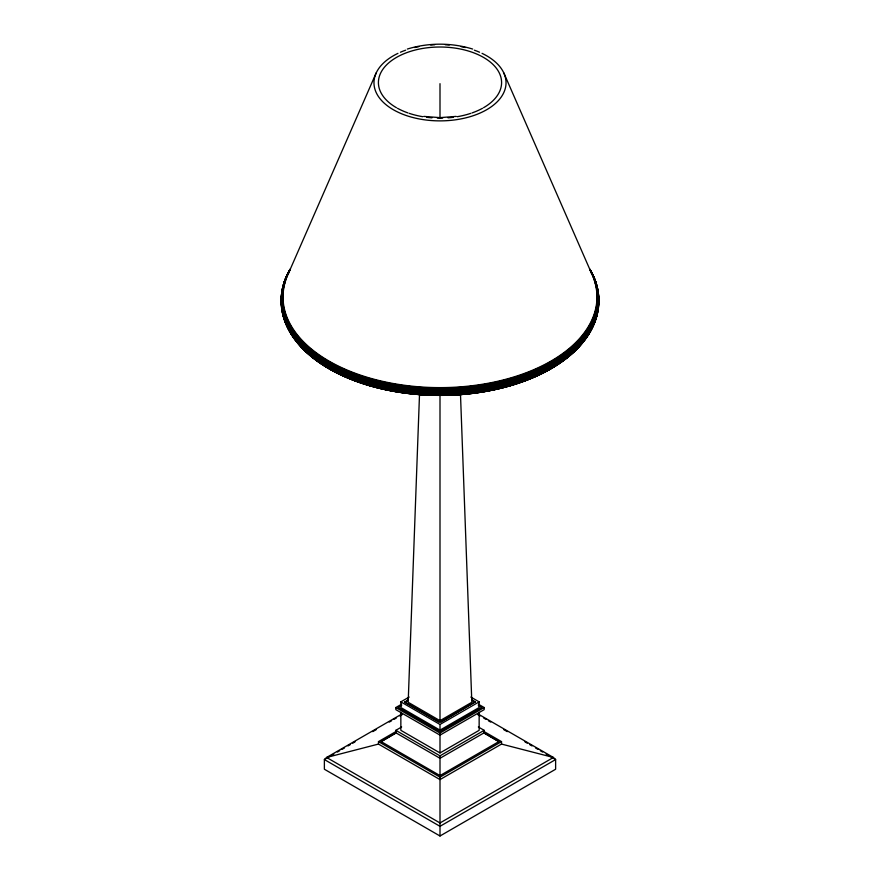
<?xml version="1.0" encoding="UTF-8"?>
<svg xmlns="http://www.w3.org/2000/svg" width="880" height="880" viewBox="0 0 880 880"><rect width="100%" height="100%" fill="white"/><g stroke="black" fill="none" stroke-linecap="round" stroke-linejoin="round"><path stroke-width="1.32" d="M419.507 394.35L408.177 702.295L440 720.676L471.823 702.295L460.493 394.35M288.365 273.548L376.211 72.886M478.346 726.979L484.165 730.334L484.165 732.787L498.828 741.62L440 775.588L381.172 741.62L395.835 732.787L395.835 730.334L401.654 726.979M470.844 697.059L479.149 701.855L479.149 707.531L440 730.136L400.851 707.531L400.851 701.855L409.156 697.059M438.823 722.018L404.657 702.295L408.199 699.809M478.346 704.176L484.165 707.531L484.165 709.643L440 735.141L395.835 709.643L395.835 707.531L401.654 704.176M404.657 702.295L408.199 700.26M401.698 705.518L398.211 707.531L440 731.654L481.789 707.531L478.302 705.518M402.193 713.823L326.59 757.471L324.379 759.561L324.379 769.241L440 836L555.621 769.241L555.621 759.561L553.41 757.471L477.807 713.823M329.098 756.844L324.379 759.561L440 826.32L555.621 759.561L550.902 756.844M331.452 755.48L333.817 754.116M337.348 752.07L339.713 750.706M342.067 749.342L344.432 747.989M347.974 745.943L350.328 744.579M352.693 743.215L355.047 741.851M372.746 731.632L376.288 729.597M389.268 722.095L391.622 720.742M393.987 719.378L396.341 718.014M399.883 715.968L402.248 714.604M378.477 744.073L326.59 757.471L440 822.954L553.41 757.471L501.523 744.073L440 779.592L378.477 744.073L378.477 741.62L396.22 731.379M381.172 741.62L396.473 732.798M404.657 701.855L440 722.26L475.343 701.855L441.177 722.018M400.851 701.855L440 724.46L479.149 701.855M395.835 707.531L440 733.029L484.165 707.531M400.851 712.228L400.851 730.334L440 752.939L479.149 730.334L479.149 712.228M395.835 730.334L440 755.832L484.165 730.334M484.165 732.787L440 758.285L395.835 732.787M378.477 741.62L440 777.139L501.523 741.62L501.523 744.073M407.352 49.049C428.538 42.559 451.462 42.559 472.648 49.049M456.17 116.402L440 117.634L423.83 116.402M471.801 699.809L475.343 701.855M471.801 700.26L475.343 702.295M477.752 714.604L480.117 715.968M483.659 718.014L486.013 719.378M488.378 720.742L490.732 722.095M503.712 729.597L507.254 731.632M524.953 741.851L527.307 743.215M529.672 744.579L532.026 745.943M535.568 747.989L537.933 749.342M540.287 750.706L542.652 752.07M546.183 754.116L548.548 755.48M483.78 731.379L501.523 741.62M483.527 732.798L498.828 741.62M503.789 72.886L591.635 273.548M440 83.666L440 118.008M440 394.537L440 720.676M440 724.46L440 730.136M440 733.029L440 752.939M440 755.832L440 775.588M440 777.139L440 836M591.646 272.998A158.774 91.674 0 0 1 440 391.831A158.774 91.674 0 0 1 288.354 272.998M590.942 271.436A158.697 91.619 0 0 1 440 391.347A158.697 91.619 0 0 1 289.058 271.436M590.007 269.5A158.4 91.454 0 0 1 440 390.324A158.4 91.454 0 0 1 289.993 269.5M589.809 269.126A158.191 91.333 0 0 1 440 389.796A158.191 91.333 0 0 1 290.191 269.126M589.952 269.588A157.652 91.025 0 0 1 440 388.718A157.652 91.025 0 0 1 290.048 269.588M589.644 269.291A157.333 90.838 0 0 1 440 388.168A157.333 90.838 0 0 1 290.356 269.291M590.524 271.282A156.981 90.629 0 0 1 440 387.629A156.981 90.629 0 0 1 289.476 271.282M482.053 53.361A66.033 38.126 0 0 1 488.147 108.845A66.033 38.126 0 0 1 391.853 108.845A66.033 38.126 0 0 1 397.947 53.361M400.433 52.228A66.033 38.126 0 0 1 405.647 50.193M414.733 47.531A66.033 38.126 0 0 1 418.792 46.651M430.716 45.012A66.033 38.126 0 0 1 434.698 44.748M445.302 44.748A66.033 38.126 0 0 1 449.284 45.012M461.208 46.651A66.033 38.126 0 0 1 465.267 47.531M474.353 50.193A66.033 38.126 0 0 1 479.567 52.228M396.451 107.712A61.578 35.552 0 0 1 396.451 57.431A61.578 35.552 0 0 1 483.549 57.431A61.578 35.552 0 0 1 483.549 107.712M482.504 108.295A61.578 35.552 0 0 1 472.043 112.926M470.789 113.355A61.578 35.552 0 0 1 457.226 116.699M453.343 117.282A61.578 35.552 0 0 1 448.041 117.821M442.673 118.085A61.578 35.552 0 0 1 437.327 118.085M431.959 117.821A61.578 35.552 0 0 1 426.657 117.282M422.774 116.699A61.578 35.552 0 0 1 409.211 113.355M407.957 112.926A61.578 35.552 0 0 1 397.496 108.295M598.367 300.058A158.433 91.476 0 0 1 440 394.163A158.433 91.476 0 0 1 281.633 300.058M598.631 299.277A158.697 91.619 0 0 1 440 393.547A158.697 91.619 0 0 1 281.369 299.277M281.567 296.626A158.697 91.619 0 0 1 282.381 291.291M282.986 288.64A158.697 91.619 0 0 1 284.592 283.371M595.408 283.371A158.697 91.619 0 0 1 597.014 288.64M597.619 291.291A158.697 91.619 0 0 1 598.433 296.626M593.989 278.619A158.818 91.696 0 0 1 440 392.766A158.818 91.696 0 0 1 286.011 278.619M593.769 323.807A157.52 90.937 0 0 1 440 395.043A157.52 90.937 0 0 1 286.231 323.807M598.026 304.744A158.037 91.245 0 0 1 440 394.669A158.037 91.245 0 0 1 281.974 304.744M587.873 334.191A156.145 90.145 0 0 1 585.035 338.635M580.91 344.069A156.145 90.145 0 0 1 577.203 348.271M575.223 350.306A156.145 90.145 0 0 1 304.777 350.306M302.797 348.271A156.145 90.145 0 0 1 299.09 344.069M294.965 338.635A156.145 90.145 0 0 1 292.127 334.191M591.536 328.152A156.882 90.574 0 0 1 440 395.285A156.882 90.574 0 0 1 288.464 328.152M571.956 352.308A154.429 89.155 0 0 1 570.108 354.024M561.979 360.679A154.429 89.155 0 0 1 557.513 363.836M549.197 369.039A154.429 89.155 0 0 1 526.405 379.896M523.809 380.886A154.429 89.155 0 0 1 518.54 382.756M517.209 383.207A154.429 89.155 0 0 1 481.349 391.897M479.963 392.117A154.429 89.155 0 0 1 472.153 393.206M469.502 393.514A154.429 89.155 0 0 1 461.505 394.284M457.468 394.581A154.429 89.155 0 0 1 449.383 394.988M446.688 395.076A154.429 89.155 0 0 1 433.312 395.076M430.617 394.988A154.429 89.155 0 0 1 422.532 394.581M418.495 394.284A154.429 89.155 0 0 1 410.498 393.514M407.847 393.206A154.429 89.155 0 0 1 400.037 392.117M398.651 391.897A154.429 89.155 0 0 1 362.791 383.207M361.46 382.756A154.429 89.155 0 0 1 356.191 380.886M353.595 379.896A154.429 89.155 0 0 1 330.803 369.039M322.487 363.836A154.429 89.155 0 0 1 318.021 360.679M309.892 354.024A154.429 89.155 0 0 1 308.044 352.308M574.508 350.504A155.32 89.672 0 0 1 570.856 353.969M568.92 355.674A155.32 89.672 0 0 1 311.08 355.674M309.144 353.969A155.32 89.672 0 0 1 305.492 350.504M509.212 385.308A153.483 88.616 0 0 1 504.02 386.749M477.07 392.205A153.483 88.616 0 0 1 471.68 392.92M464.86 393.657A153.483 88.616 0 0 1 460.724 394.02M453.805 394.471A153.483 88.616 0 0 1 449.647 394.658M430.353 394.658A153.483 88.616 0 0 1 426.195 394.471M419.276 394.02A153.483 88.616 0 0 1 415.14 393.657M408.32 392.92A153.483 88.616 0 0 1 402.93 392.205M375.98 386.749A153.483 88.616 0 0 1 370.788 385.308M440 390.841A158.565 91.542 0 0 0 590.821 271.029A157.938 91.19 0 0 1 440 389.257A157.938 91.19 0 0 1 289.157 271.051A158.565 91.542 0 0 0 440 390.841"/></g></svg>
